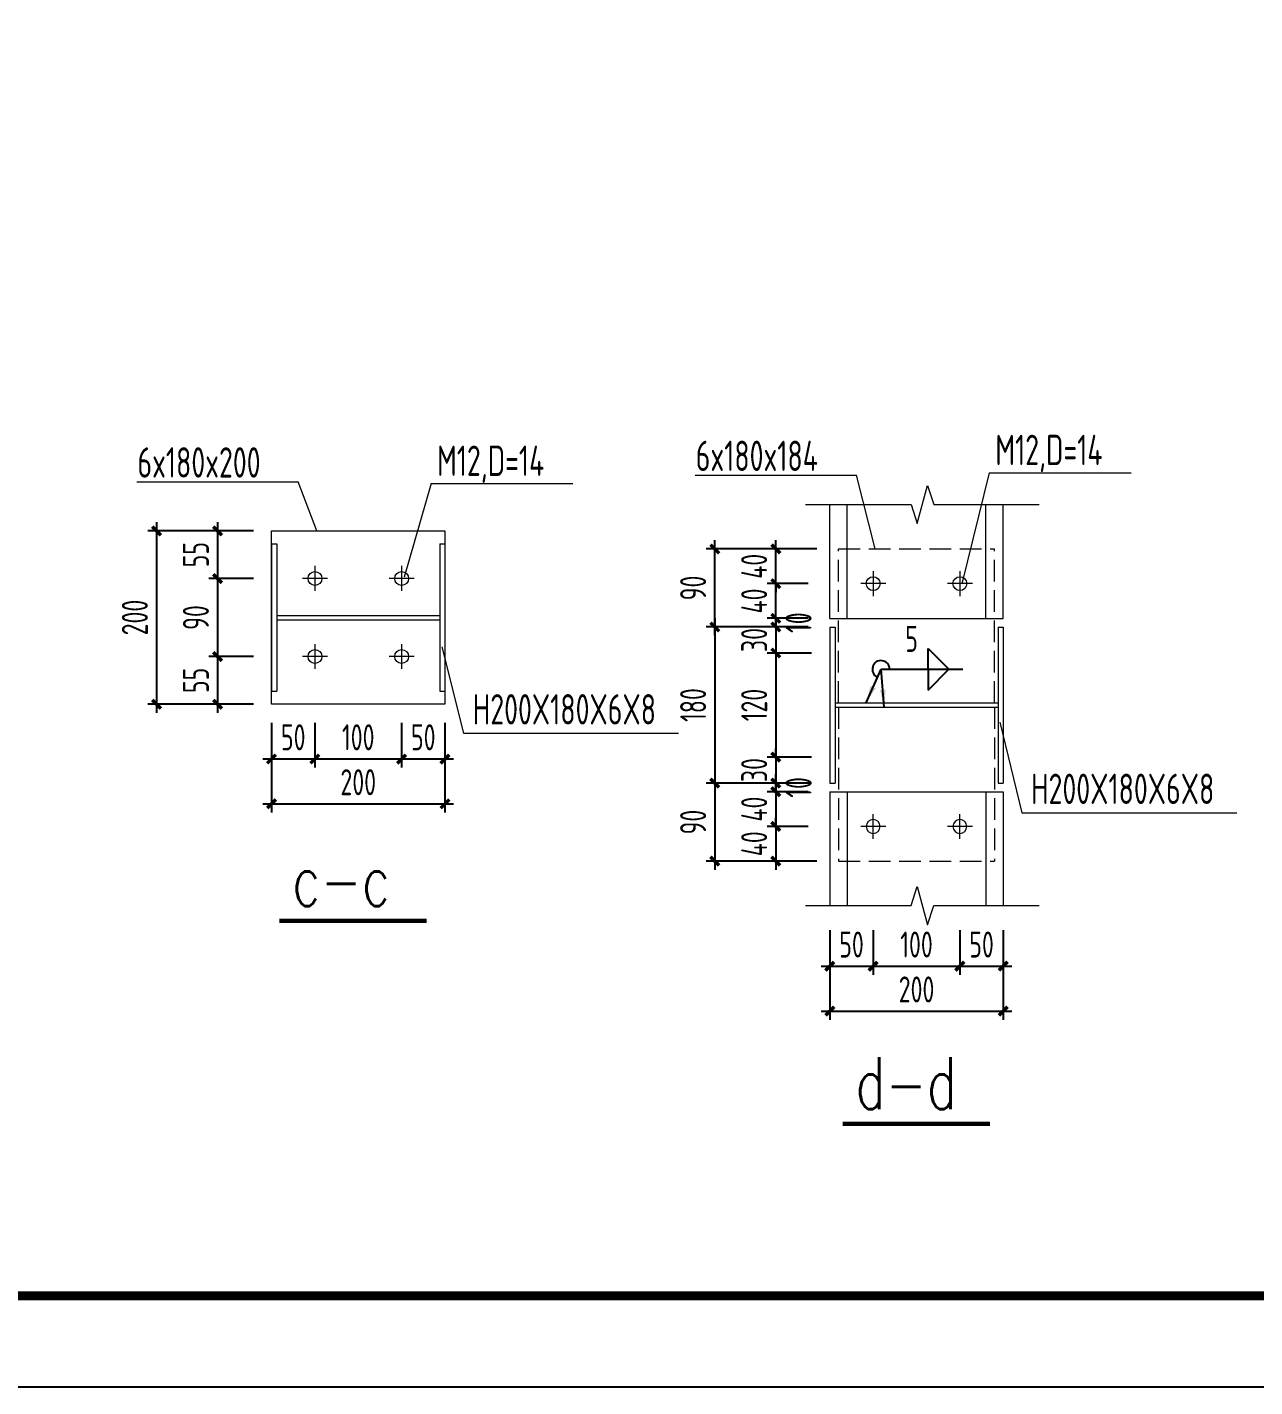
# Model space of a CAD drawing. Extents: x 19118 to 566552, y -1188739 to 92943.
# Drawn here: x 145507 to 159668, y -969996 to -954316 of the extents above; entities that cross this region are included whole.
import ezdxf

# ---------------------------------------------------------------- set-up
doc = ezdxf.new("R2010")
doc.units = 0
doc.header["$LTSCALE"] = 1000
doc.header["$MEASUREMENT"] = 0
doc.linetypes.add('DASH', pattern=[0.35, 0.25, -0.1])
doc.layers.get('0').update_dxf_attribs({"linetype": 'CONTINUOUS'})
doc.layers.get('Defpoints').update_dxf_attribs({"linetype": 'CONTINUOUS'})
for name, color, linetype in [('BEAM_CON', 4, 'CONTINUOUS'), ('DIM', 3, 'CONTINUOUS'), ('NUM', 7, 'CONTINUOUS'), ('PUB_TITLE', 4, 'CONTINUOUS'), ('TEXT', 7, 'CONTINUOUS'), ('THIN', 7, 'CONTINUOUS'), ('WELD', 7, 'CONTINUOUS')]:
    doc.layers.add(name, color=color, linetype=linetype)
doc.styles.get("Standard").update_dxf_attribs({"font": 'atssdeng.shx', "bigfont": 'atssdchn.shx'})
doc.styles.add('TSSD_Dimension', font='Tssdeng.shx', dxfattribs={"width": 0.7, "bigfont": 'hztxt.shx'})
doc.styles.add('TSSD_Label', font='tssdeng.shx', dxfattribs={"width": 0.6, "bigfont": 'hztxt.shx'})
doc.styles.add('TSSD_NORM', font='Tssdeng.shx', dxfattribs={"width": 0.65, "bigfont": 'hztxt.shx'})
doc.styles.add('正文', font='romans.shx', dxfattribs={"width": 0.71, "bigfont": 'hztxt.shx'})
doc.dimstyles.new('TSSD_10_100', dxfattribs={"dimtxt": 300, "dimasz": 100, "dimexe": 100, "dimexo": 250, "dimgap": 100, "dimtad": 1, "dimdec": 0, "dimlfac": 0.1, "dimzin": 0, "dimdsep": 46, "dimtxsty": 'TSSD_Dimension', "dimblk": 'ARCHTICK', "dimcen": 0, "dimdle": 100, "dimclrt": 7, "dimadec": 0, "dimazin": 0, "dimtfac": 1, "dimtdec": 0, "dimtix": 1, "dimtmove": 2, "dimatfit": 3, "dimldrblk": 'ARCHTICK', "dimfxl": 1, "dimtolj": 1, "dimtzin": 0, "dimarcsym": 0})
doc.dimstyles.new('TSSD_LEADER_STYLE_200.0', dxfattribs={"dimtxt": 0.18, "dimasz": 200, "dimexe": 0.18, "dimexo": 0.0625, "dimgap": 0.09, "dimtad": 0, "dimtih": 1, "dimtoh": 1, "dimdec": 4, "dimzin": 0, "dimdsep": 46, "dimtxsty": 'Standard', "dimcen": 0.09, "dimadec": 0, "dimazin": 0, "dimtfac": 1, "dimtdec": 4, "dimtofl": 0, "dimtmove": 0, "dimatfit": 3, "dimfxl": 1, "dimtolj": 1, "dimtzin": 0, "dimarcsym": 0})

# ---------------------------------------------------------------- blocks, each defined once
blk = doc.blocks.new('A$C7F823345')
at = {"layer": 'BEAM_CON', "lineweight": 5}
for p, q in [((4, 169), (4, -119)), ((148, 25), (-140, 25))]:
    blk.add_line(p, q, dxfattribs=at)
blk.add_circle((4, 25), 80, dxfattribs=at)
blk = doc.blocks.new('_ArchTick')
at = {"color": 0, "linetype": 'ByBlock', "const_width": 0.4}
blk.add_lwpolyline([(-0.5, -0.5), (0.5, 0.5)], dxfattribs=at)
blk = doc.blocks.new('*D262')
at = {"layer": 'Defpoints', "color": 0}
for p in [(148366, -960124), (147703, -960674), (148366, -960674)]:
    blk.add_point(p, dxfattribs=at)
at = {"layer": 'DIM', "color": 0, "lineweight": -2}
for p, q in [((147703, -960024), (147703, -960774)), ((148116, -960124), (147603, -960124)), ((148116, -960674), (147603, -960674))]:
    blk.add_line(p, q, dxfattribs=at)
at = {"layer": 'DIM', "color": 0, "lineweight": -2, "xscale": 100, "yscale": 100, "zscale": 100}
for p, rotation in [((147703, -960124), 90), ((147703, -960674), 270)]:
    blk.add_blockref('_ArchTick', p, dxfattribs=dict(at, rotation=rotation))
at = {"layer": 'DIM', "color": 7, "lineweight": 5, "insert": (147453, -960399), "char_height": 300, "attachment_point": 5, "rotation": 90, "style": 'TSSD_Dimension'}
blk.add_mtext('\\A1;55', dxfattribs=at)
blk = doc.blocks.new('*D263')
at = {"layer": 'Defpoints', "color": 0}
for p in [(148366, -960674), (147703, -961574), (148366, -961574)]:
    blk.add_point(p, dxfattribs=at)
at = {"layer": 'DIM', "color": 0, "lineweight": -2}
for p, q in [((148116, -960674), (147603, -960674)), ((147703, -960574), (147703, -961674)), ((148116, -961574), (147603, -961574))]:
    blk.add_line(p, q, dxfattribs=at)
at = {"layer": 'DIM', "color": 0, "lineweight": -2, "xscale": 100, "yscale": 100, "zscale": 100}
for p, rotation in [((147703, -960674), 90), ((147703, -961574), 270)]:
    blk.add_blockref('_ArchTick', p, dxfattribs=dict(at, rotation=rotation))
at = {"layer": 'DIM', "color": 7, "lineweight": 5, "insert": (147453, -961124), "char_height": 300, "attachment_point": 5, "rotation": 90, "style": 'TSSD_Dimension'}
blk.add_mtext('\\A1;90', dxfattribs=at)
blk = doc.blocks.new('*D264')
at = {"layer": 'Defpoints', "color": 0}
for p in [(148366, -961574), (147703, -962124), (148366, -962124)]:
    blk.add_point(p, dxfattribs=at)
at = {"layer": 'DIM', "color": 0, "lineweight": -2}
for p, q in [((147703, -961474), (147703, -962224)), ((148116, -961574), (147603, -961574)), ((148116, -962124), (147603, -962124))]:
    blk.add_line(p, q, dxfattribs=at)
at = {"layer": 'DIM', "color": 0, "lineweight": -2, "xscale": 100, "yscale": 100, "zscale": 100}
for p, rotation in [((147703, -961574), 90), ((147703, -962124), 270)]:
    blk.add_blockref('_ArchTick', p, dxfattribs=dict(at, rotation=rotation))
at = {"layer": 'DIM', "color": 7, "lineweight": 5, "insert": (147453, -961849), "char_height": 300, "attachment_point": 5, "rotation": 90, "style": 'TSSD_Dimension'}
blk.add_mtext('\\A1;55', dxfattribs=at)
blk = doc.blocks.new('*D265')
at = {"layer": 'Defpoints', "color": 0}
for p in [(148326, -960124), (146999, -962124), (148326, -962124)]:
    blk.add_point(p, dxfattribs=at)
at = {"layer": 'DIM', "color": 0, "lineweight": -2}
for p, q in [((146999, -960024), (146999, -962224)), ((148076, -960124), (146899, -960124)), ((148076, -962124), (146899, -962124))]:
    blk.add_line(p, q, dxfattribs=at)
at = {"layer": 'DIM', "color": 0, "lineweight": -2, "xscale": 100, "yscale": 100, "zscale": 100}
for p, rotation in [((146999, -960124), 90), ((146999, -962124), 270)]:
    blk.add_blockref('_ArchTick', p, dxfattribs=dict(at, rotation=rotation))
at = {"layer": 'DIM', "color": 7, "lineweight": 5, "insert": (146749, -961124), "char_height": 300, "attachment_point": 5, "rotation": 90, "style": 'TSSD_Dimension'}
blk.add_mtext('\\A1;200', dxfattribs=at)
blk = doc.blocks.new('*D266')
at = {"layer": 'Defpoints', "color": 0}
for p in [(148326, -962090), (148826, -962090), (148826, -962755)]:
    blk.add_point(p, dxfattribs=at)
at = {"layer": 'DIM', "color": 0, "lineweight": -2}
for p, q in [((148326, -962340), (148326, -962855)), ((148826, -962340), (148826, -962855)), ((148226, -962755), (148926, -962755))]:
    blk.add_line(p, q, dxfattribs=at)
at = {"layer": 'DIM', "color": 0, "lineweight": -2, "xscale": 100, "yscale": 100, "zscale": 100, "rotation": 180}
blk.add_blockref('_ArchTick', (148326, -962755), dxfattribs=at)
at = {"layer": 'DIM', "color": 0, "lineweight": -2, "xscale": 100, "yscale": 100, "zscale": 100}
blk.add_blockref('_ArchTick', (148826, -962755), dxfattribs=at)
at = {"layer": 'DIM', "color": 7, "lineweight": 5, "insert": (148576, -962505), "char_height": 300, "attachment_point": 5, "style": 'TSSD_Dimension'}
blk.add_mtext('\\A1;50', dxfattribs=at)
blk = doc.blocks.new('*D267')
at = {"layer": 'Defpoints', "color": 0}
for p in [(148826, -962090), (149826, -962090), (149826, -962755)]:
    blk.add_point(p, dxfattribs=at)
at = {"layer": 'DIM', "color": 0, "lineweight": -2}
for p, q in [((148826, -962340), (148826, -962855)), ((149826, -962340), (149826, -962855)), ((148726, -962755), (149926, -962755))]:
    blk.add_line(p, q, dxfattribs=at)
at = {"layer": 'DIM', "color": 0, "lineweight": -2, "xscale": 100, "yscale": 100, "zscale": 100, "rotation": 180}
blk.add_blockref('_ArchTick', (148826, -962755), dxfattribs=at)
at = {"layer": 'DIM', "color": 0, "lineweight": -2, "xscale": 100, "yscale": 100, "zscale": 100}
blk.add_blockref('_ArchTick', (149826, -962755), dxfattribs=at)
at = {"layer": 'DIM', "color": 7, "lineweight": 5, "insert": (149326, -962505), "char_height": 300, "attachment_point": 5, "style": 'TSSD_Dimension'}
blk.add_mtext('\\A1;100', dxfattribs=at)
blk = doc.blocks.new('*D268')
at = {"layer": 'Defpoints', "color": 0}
for p in [(149826, -962090), (150326, -962090), (150326, -962755)]:
    blk.add_point(p, dxfattribs=at)
at = {"layer": 'DIM', "color": 0, "lineweight": -2}
for p, q in [((149826, -962340), (149826, -962855)), ((150326, -962340), (150326, -962855)), ((149726, -962755), (150426, -962755))]:
    blk.add_line(p, q, dxfattribs=at)
at = {"layer": 'DIM', "color": 0, "lineweight": -2, "xscale": 100, "yscale": 100, "zscale": 100, "rotation": 180}
blk.add_blockref('_ArchTick', (149826, -962755), dxfattribs=at)
at = {"layer": 'DIM', "color": 0, "lineweight": -2, "xscale": 100, "yscale": 100, "zscale": 100}
blk.add_blockref('_ArchTick', (150326, -962755), dxfattribs=at)
at = {"layer": 'DIM', "color": 7, "lineweight": 5, "insert": (150076, -962505), "char_height": 300, "attachment_point": 5, "style": 'TSSD_Dimension'}
blk.add_mtext('\\A1;50', dxfattribs=at)
blk = doc.blocks.new('*D269')
at = {"layer": 'Defpoints', "color": 0}
for p in [(148326, -962124), (150326, -962124), (150326, -963273)]:
    blk.add_point(p, dxfattribs=at)
at = {"layer": 'DIM', "color": 0, "lineweight": -2}
for p, q in [((148326, -962374), (148326, -963373)), ((150326, -962374), (150326, -963373)), ((148226, -963273), (150426, -963273))]:
    blk.add_line(p, q, dxfattribs=at)
at = {"layer": 'DIM', "color": 0, "lineweight": -2, "xscale": 100, "yscale": 100, "zscale": 100, "rotation": 180}
blk.add_blockref('_ArchTick', (148326, -963273), dxfattribs=at)
at = {"layer": 'DIM', "color": 0, "lineweight": -2, "xscale": 100, "yscale": 100, "zscale": 100}
blk.add_blockref('_ArchTick', (150326, -963273), dxfattribs=at)
at = {"layer": 'DIM', "color": 7, "lineweight": 5, "insert": (149326, -963023), "char_height": 300, "attachment_point": 5, "style": 'TSSD_Dimension'}
blk.add_mtext('\\A1;200', dxfattribs=at)
blk = doc.blocks.new('*D270')
at = {"layer": 'Defpoints', "color": 0}
for p in [(154766, -961233), (154143, -961533), (154806, -961533)]:
    blk.add_point(p, dxfattribs=at)
at = {"layer": 'DIM', "color": 0, "lineweight": -2}
for p, q in [((154143, -961233), (154143, -961133)), ((154516, -961233), (154043, -961233)), ((154143, -961233), (154143, -961533)), ((154556, -961533), (154043, -961533)), ((154143, -961533), (154143, -961633))]:
    blk.add_line(p, q, dxfattribs=at)
at = {"layer": 'DIM', "color": 0, "lineweight": -2, "xscale": 100, "yscale": 100, "zscale": 100}
for p, rotation in [((154143, -961233), 270), ((154143, -961533), 90)]:
    blk.add_blockref('_ArchTick', p, dxfattribs=dict(at, rotation=rotation))
at = {"layer": 'DIM', "color": 7, "lineweight": 5, "insert": (153893, -961383), "char_height": 300, "attachment_point": 5, "rotation": 90, "style": 'TSSD_Dimension'}
blk.add_mtext('\\A1;30', dxfattribs=at)
blk = doc.blocks.new('*D271')
at = {"layer": 'Defpoints', "color": 0}
for p in [(154806, -961533), (154143, -962733), (154806, -962733)]:
    blk.add_point(p, dxfattribs=at)
at = {"layer": 'DIM', "color": 0, "lineweight": -2}
for p, q in [((154143, -961433), (154143, -962833)), ((154556, -961533), (154043, -961533)), ((154556, -962733), (154043, -962733))]:
    blk.add_line(p, q, dxfattribs=at)
at = {"layer": 'DIM', "color": 0, "lineweight": -2, "xscale": 100, "yscale": 100, "zscale": 100}
for p, rotation in [((154143, -961533), 90), ((154143, -962733), 270)]:
    blk.add_blockref('_ArchTick', p, dxfattribs=dict(at, rotation=rotation))
at = {"layer": 'DIM', "color": 7, "lineweight": 5, "insert": (153893, -962133), "char_height": 300, "attachment_point": 5, "rotation": 90, "style": 'TSSD_Dimension'}
blk.add_mtext('\\A1;120', dxfattribs=at)
blk = doc.blocks.new('*D272')
at = {"layer": 'Defpoints', "color": 0}
for p in [(154806, -962733), (154143, -963033), (154806, -963033)]:
    blk.add_point(p, dxfattribs=at)
at = {"layer": 'DIM', "color": 0, "lineweight": -2}
for p, q in [((154556, -962733), (154043, -962733)), ((154143, -962733), (154143, -962633)), ((154143, -962733), (154143, -963033)), ((154556, -963033), (154043, -963033)), ((154143, -963033), (154143, -963133))]:
    blk.add_line(p, q, dxfattribs=at)
at = {"layer": 'DIM', "color": 0, "lineweight": -2, "xscale": 100, "yscale": 100, "zscale": 100}
for p, rotation in [((154143, -962733), 270), ((154143, -963033), 90)]:
    blk.add_blockref('_ArchTick', p, dxfattribs=dict(at, rotation=rotation))
at = {"layer": 'DIM', "color": 7, "lineweight": 5, "insert": (153893, -962883), "char_height": 300, "attachment_point": 5, "rotation": 90, "style": 'TSSD_Dimension'}
blk.add_mtext('\\A1;30', dxfattribs=at)
blk = doc.blocks.new('*D273')
at = {"layer": 'Defpoints', "color": 0}
for p in [(154766, -961233), (153439, -963033), (154766, -963033)]:
    blk.add_point(p, dxfattribs=at)
at = {"layer": 'DIM', "color": 0, "lineweight": -2}
for p, q in [((153439, -961133), (153439, -963133)), ((154516, -961233), (153339, -961233)), ((154516, -963033), (153339, -963033))]:
    blk.add_line(p, q, dxfattribs=at)
at = {"layer": 'DIM', "color": 0, "lineweight": -2, "xscale": 100, "yscale": 100, "zscale": 100}
for p, rotation in [((153439, -961233), 90), ((153439, -963033), 270)]:
    blk.add_blockref('_ArchTick', p, dxfattribs=dict(at, rotation=rotation))
at = {"layer": 'DIM', "color": 7, "lineweight": 5, "insert": (153189, -962133), "char_height": 300, "attachment_point": 5, "rotation": 90, "style": 'TSSD_Dimension'}
blk.add_mtext('\\A1;180', dxfattribs=at)
blk = doc.blocks.new('*D274')
at = {"layer": 'Defpoints', "color": 0}
for p in [(154766, -964480), (155266, -964480), (155266, -965145)]:
    blk.add_point(p, dxfattribs=at)
at = {"layer": 'DIM', "color": 0, "lineweight": -2}
for p, q in [((154766, -964730), (154766, -965245)), ((155266, -964730), (155266, -965245)), ((154666, -965145), (155366, -965145))]:
    blk.add_line(p, q, dxfattribs=at)
at = {"layer": 'DIM', "color": 0, "lineweight": -2, "xscale": 100, "yscale": 100, "zscale": 100, "rotation": 180}
blk.add_blockref('_ArchTick', (154766, -965145), dxfattribs=at)
at = {"layer": 'DIM', "color": 0, "lineweight": -2, "xscale": 100, "yscale": 100, "zscale": 100}
blk.add_blockref('_ArchTick', (155266, -965145), dxfattribs=at)
at = {"layer": 'DIM', "color": 7, "lineweight": 5, "insert": (155016, -964895), "char_height": 300, "attachment_point": 5, "style": 'TSSD_Dimension'}
blk.add_mtext('\\A1;50', dxfattribs=at)
blk = doc.blocks.new('*D275')
at = {"layer": 'Defpoints', "color": 0}
for p in [(155266, -964480), (156266, -964480), (156266, -965145)]:
    blk.add_point(p, dxfattribs=at)
at = {"layer": 'DIM', "color": 0, "lineweight": -2}
for p, q in [((155266, -964730), (155266, -965245)), ((156266, -964730), (156266, -965245)), ((155166, -965145), (156366, -965145))]:
    blk.add_line(p, q, dxfattribs=at)
at = {"layer": 'DIM', "color": 0, "lineweight": -2, "xscale": 100, "yscale": 100, "zscale": 100, "rotation": 180}
blk.add_blockref('_ArchTick', (155266, -965145), dxfattribs=at)
at = {"layer": 'DIM', "color": 0, "lineweight": -2, "xscale": 100, "yscale": 100, "zscale": 100}
blk.add_blockref('_ArchTick', (156266, -965145), dxfattribs=at)
at = {"layer": 'DIM', "color": 7, "lineweight": 5, "insert": (155766, -964895), "char_height": 300, "attachment_point": 5, "style": 'TSSD_Dimension'}
blk.add_mtext('\\A1;100', dxfattribs=at)
blk = doc.blocks.new('*D276')
at = {"layer": 'Defpoints', "color": 0}
for p in [(156266, -964480), (156766, -964480), (156766, -965145)]:
    blk.add_point(p, dxfattribs=at)
at = {"layer": 'DIM', "color": 0, "lineweight": -2}
for p, q in [((156266, -964730), (156266, -965245)), ((156766, -964730), (156766, -965245)), ((156166, -965145), (156866, -965145))]:
    blk.add_line(p, q, dxfattribs=at)
at = {"layer": 'DIM', "color": 0, "lineweight": -2, "xscale": 100, "yscale": 100, "zscale": 100, "rotation": 180}
blk.add_blockref('_ArchTick', (156266, -965145), dxfattribs=at)
at = {"layer": 'DIM', "color": 0, "lineweight": -2, "xscale": 100, "yscale": 100, "zscale": 100}
blk.add_blockref('_ArchTick', (156766, -965145), dxfattribs=at)
at = {"layer": 'DIM', "color": 7, "lineweight": 5, "insert": (156516, -964895), "char_height": 300, "attachment_point": 5, "style": 'TSSD_Dimension'}
blk.add_mtext('\\A1;50', dxfattribs=at)
blk = doc.blocks.new('*D277')
at = {"layer": 'Defpoints', "color": 0}
for p in [(154766, -964514), (156766, -964514), (156766, -965663)]:
    blk.add_point(p, dxfattribs=at)
at = {"layer": 'DIM', "color": 0, "lineweight": -2}
for p, q in [((154766, -964764), (154766, -965763)), ((156766, -964764), (156766, -965763)), ((154666, -965663), (156866, -965663))]:
    blk.add_line(p, q, dxfattribs=at)
at = {"layer": 'DIM', "color": 0, "lineweight": -2, "xscale": 100, "yscale": 100, "zscale": 100, "rotation": 180}
blk.add_blockref('_ArchTick', (154766, -965663), dxfattribs=at)
at = {"layer": 'DIM', "color": 0, "lineweight": -2, "xscale": 100, "yscale": 100, "zscale": 100}
blk.add_blockref('_ArchTick', (156766, -965663), dxfattribs=at)
at = {"layer": 'DIM', "color": 7, "lineweight": 5, "insert": (155766, -965413), "char_height": 300, "attachment_point": 5, "style": 'TSSD_Dimension'}
blk.add_mtext('\\A1;200', dxfattribs=at)
blk = doc.blocks.new('*D278')
at = {"layer": 'Defpoints', "color": 0}
for p in [(154143, -961133), (154766, -961133), (154766, -961233)]:
    blk.add_point(p, dxfattribs=at)
at = {"layer": 'DIM', "color": 0, "lineweight": -2}
for p, q in [((154516, -961133), (154043, -961133)), ((154143, -961133), (154143, -961033)), ((154143, -961233), (154143, -961133)), ((154516, -961233), (154043, -961233)), ((154143, -961233), (154143, -961333))]:
    blk.add_line(p, q, dxfattribs=at)
at = {"layer": 'DIM', "color": 0, "lineweight": -2, "xscale": 100, "yscale": 100, "zscale": 100}
for p, rotation in [((154143, -961133), 270), ((154143, -961233), 90)]:
    blk.add_blockref('_ArchTick', p, dxfattribs=dict(at, rotation=rotation))
at = {"layer": 'DIM', "color": 7, "lineweight": 5, "insert": (154405, -961183), "char_height": 300, "attachment_point": 5, "rotation": 90, "style": 'TSSD_Dimension'}
blk.add_mtext('\\A1;10', dxfattribs=at)
blk = doc.blocks.new('*D279')
at = {"layer": 'Defpoints', "color": 0}
for p in [(154143, -960733), (154766, -960733), (154766, -961133)]:
    blk.add_point(p, dxfattribs=at)
at = {"layer": 'DIM', "color": 0, "lineweight": -2}
for p, q in [((154143, -960733), (154143, -960633)), ((154516, -960733), (154043, -960733)), ((154143, -961133), (154143, -960733)), ((154516, -961133), (154043, -961133)), ((154143, -961133), (154143, -961233))]:
    blk.add_line(p, q, dxfattribs=at)
at = {"layer": 'DIM', "color": 0, "lineweight": -2, "xscale": 100, "yscale": 100, "zscale": 100}
for p, rotation in [((154143, -960733), 270), ((154143, -961133), 90)]:
    blk.add_blockref('_ArchTick', p, dxfattribs=dict(at, rotation=rotation))
at = {"layer": 'DIM', "color": 7, "lineweight": 5, "insert": (153893, -960933), "char_height": 300, "attachment_point": 5, "rotation": 90, "style": 'TSSD_Dimension'}
blk.add_mtext('\\A1;40', dxfattribs=at)
blk = doc.blocks.new('*D280')
at = {"layer": 'Defpoints', "color": 0}
for p in [(154143, -960333), (154766, -960333), (154766, -960733)]:
    blk.add_point(p, dxfattribs=at)
at = {"layer": 'DIM', "color": 0, "lineweight": -2}
for p, q in [((154516, -960333), (154043, -960333)), ((154143, -960333), (154143, -960233)), ((154143, -960733), (154143, -960333)), ((154516, -960733), (154043, -960733)), ((154143, -960733), (154143, -960833))]:
    blk.add_line(p, q, dxfattribs=at)
at = {"layer": 'DIM', "color": 0, "lineweight": -2, "xscale": 100, "yscale": 100, "zscale": 100}
for p, rotation in [((154143, -960333), 270), ((154143, -960733), 90)]:
    blk.add_blockref('_ArchTick', p, dxfattribs=dict(at, rotation=rotation))
at = {"layer": 'DIM', "color": 7, "lineweight": 5, "insert": (153893, -960533), "char_height": 300, "attachment_point": 5, "rotation": 90, "style": 'TSSD_Dimension'}
blk.add_mtext('\\A1;40', dxfattribs=at)
blk = doc.blocks.new('*D281')
at = {"layer": 'Defpoints', "color": 0}
for p in [(153439, -960333), (154866, -960333), (154766, -961233)]:
    blk.add_point(p, dxfattribs=at)
at = {"layer": 'DIM', "color": 0, "lineweight": -2}
for p, q in [((154616, -960333), (153339, -960333)), ((153439, -961333), (153439, -960233)), ((154516, -961233), (153339, -961233))]:
    blk.add_line(p, q, dxfattribs=at)
at = {"layer": 'DIM', "color": 0, "lineweight": -2, "xscale": 100, "yscale": 100, "zscale": 100}
for p, rotation in [((153439, -960333), 90), ((153439, -961233), 270)]:
    blk.add_blockref('_ArchTick', p, dxfattribs=dict(at, rotation=rotation))
at = {"layer": 'DIM', "color": 7, "lineweight": 5, "insert": (153189, -960783), "char_height": 300, "attachment_point": 5, "rotation": 90, "style": 'TSSD_Dimension'}
blk.add_mtext('\\A1;90', dxfattribs=at)
blk = doc.blocks.new('*D282')
at = {"layer": 'Defpoints', "color": 0}
for p in [(154766, -963033), (154143, -963133), (154766, -963133)]:
    blk.add_point(p, dxfattribs=at)
at = {"layer": 'DIM', "color": 0, "lineweight": -2}
for p, q in [((154516, -963033), (154043, -963033)), ((154143, -963033), (154143, -962933)), ((154143, -963033), (154143, -963133)), ((154516, -963133), (154043, -963133)), ((154143, -963133), (154143, -963233))]:
    blk.add_line(p, q, dxfattribs=at)
at = {"layer": 'DIM', "color": 0, "lineweight": -2, "xscale": 100, "yscale": 100, "zscale": 100}
for p, rotation in [((154143, -963033), 270), ((154143, -963133), 90)]:
    blk.add_blockref('_ArchTick', p, dxfattribs=dict(at, rotation=rotation))
at = {"layer": 'DIM', "color": 7, "lineweight": 5, "insert": (154405, -963083), "char_height": 300, "attachment_point": 5, "rotation": 90, "style": 'TSSD_Dimension'}
blk.add_mtext('\\A1;10', dxfattribs=at)
blk = doc.blocks.new('*D283')
at = {"layer": 'Defpoints', "color": 0}
for p in [(154766, -963133), (154143, -963533), (154766, -963533)]:
    blk.add_point(p, dxfattribs=at)
at = {"layer": 'DIM', "color": 0, "lineweight": -2}
for p, q in [((154143, -963133), (154143, -963033)), ((154516, -963133), (154043, -963133)), ((154143, -963133), (154143, -963533)), ((154516, -963533), (154043, -963533)), ((154143, -963533), (154143, -963633))]:
    blk.add_line(p, q, dxfattribs=at)
at = {"layer": 'DIM', "color": 0, "lineweight": -2, "xscale": 100, "yscale": 100, "zscale": 100}
for p, rotation in [((154143, -963133), 270), ((154143, -963533), 90)]:
    blk.add_blockref('_ArchTick', p, dxfattribs=dict(at, rotation=rotation))
at = {"layer": 'DIM', "color": 7, "lineweight": 5, "insert": (153893, -963333), "char_height": 300, "attachment_point": 5, "rotation": 90, "style": 'TSSD_Dimension'}
blk.add_mtext('\\A1;40', dxfattribs=at)
blk = doc.blocks.new('*D284')
at = {"layer": 'Defpoints', "color": 0}
for p in [(154766, -963533), (154143, -963933), (154766, -963933)]:
    blk.add_point(p, dxfattribs=at)
at = {"layer": 'DIM', "color": 0, "lineweight": -2}
for p, q in [((154143, -963533), (154143, -963433)), ((154516, -963533), (154043, -963533)), ((154143, -963533), (154143, -963933)), ((154516, -963933), (154043, -963933)), ((154143, -963933), (154143, -964033))]:
    blk.add_line(p, q, dxfattribs=at)
at = {"layer": 'DIM', "color": 0, "lineweight": -2, "xscale": 100, "yscale": 100, "zscale": 100}
for p, rotation in [((154143, -963533), 270), ((154143, -963933), 90)]:
    blk.add_blockref('_ArchTick', p, dxfattribs=dict(at, rotation=rotation))
at = {"layer": 'DIM', "color": 7, "lineweight": 5, "insert": (153893, -963733), "char_height": 300, "attachment_point": 5, "rotation": 90, "style": 'TSSD_Dimension'}
blk.add_mtext('\\A1;40', dxfattribs=at)
blk = doc.blocks.new('*D285')
at = {"layer": 'Defpoints', "color": 0}
for p in [(154766, -963033), (153439, -963933), (154866, -963933)]:
    blk.add_point(p, dxfattribs=at)
at = {"layer": 'DIM', "color": 0, "lineweight": -2}
for p, q in [((154516, -963033), (153339, -963033)), ((153439, -962933), (153439, -964033)), ((154616, -963933), (153339, -963933))]:
    blk.add_line(p, q, dxfattribs=at)
at = {"layer": 'DIM', "color": 0, "lineweight": -2, "xscale": 100, "yscale": 100, "zscale": 100}
for p, rotation in [((153439, -963033), 90), ((153439, -963933), 270)]:
    blk.add_blockref('_ArchTick', p, dxfattribs=dict(at, rotation=rotation))
at = {"layer": 'DIM', "color": 7, "lineweight": 5, "insert": (153189, -963483), "char_height": 300, "attachment_point": 5, "rotation": 90, "style": 'TSSD_Dimension'}
blk.add_mtext('\\A1;90', dxfattribs=at)
blk = doc.blocks.new('_WELD004')
at = {"color": 0, "linetype": 'ByBlock'}
for p, q in [((0, 1), (1, 0)), ((0, 0), (0, 1))]:
    blk.add_line(p, q, dxfattribs=at)

msp = doc.modelspace()

# ---------------------------------------------------------------- linework, layer by layer
at = {"layer": 'BEAM_CON', "lineweight": 5}
for p, q in [((154766.16, -961133.4, 48), (154766.16, -959820.13, 48)), ((154966.16, -961133.4, 48), (154966.16, -959820.13, 48)), ((156566.16, -961133.4, 48), (156566.16, -959820.13, 48)), ((156766.16, -961133.4, 48), (156766.16, -959820.13, 48)), ((148326.08, -960273.84, 48), (148326.08, -961973.84, 48)), ((148326.08, -960273.84, 48), (148386.08, -960273.84, 48)), ((148386.08, -960273.84, 48), (148386.08, -961973.84, 48)), ((150266.08, -960273.84, 48), (150266.08, -961973.84, 48)), ((150266.08, -960273.84, 48), (150326.08, -960273.84, 48)), ((150326.08, -960273.84, 48), (150326.08, -961973.84, 48)), ((148386.08, -961098.84, 48), (150266.08, -961098.84, 48)), ((148386.08, -961148.84, 48), (150266.08, -961148.84, 48)), ((154766.16, -961133.4, 48), (156766.16, -961133.4, 48)), ((154766.16, -961233.4, 48), (154766.16, -963033.4, 48)), ((154766.16, -961233.4, 48), (154826.16, -961233.4, 48)), ((154826.16, -961233.4, 48), (154826.16, -963033.4, 48)), ((156706.16, -961233.4, 48), (156706.16, -963033.4, 48)), ((156706.16, -961233.4, 48), (156766.16, -961233.4, 48)), ((156766.16, -961233.4, 48), (156766.16, -963033.4, 48)), ((148326.08, -961973.84, 48), (148386.08, -961973.84, 48)), ((150266.08, -961973.84, 48), (150326.08, -961973.84, 48)), ((154826.16, -962108.4, 48), (156706.16, -962108.4, 48)), ((154826.16, -962158.4, 48), (156706.16, -962158.4, 48)), ((154766.16, -963033.4, 48), (154826.16, -963033.4, 48)), ((156706.16, -963033.4, 48), (156766.16, -963033.4, 48)), ((154766.16, -963133.4, 48), (154766.16, -964446.68, 48)), ((154766.16, -963133.4, 48), (156766.16, -963133.4, 48)), ((154966.16, -963133.4, 48), (154966.16, -964446.68, 48)), ((156566.16, -963133.4, 48), (156566.16, -964446.68, 48)), ((156766.16, -963133.4, 48), (156766.16, -964446.68, 48))]:
    msp.add_line(p, q, dxfattribs=at)
at = {"layer": 'BEAM_CON', "linetype": 'DASH', "lineweight": 5}
for p, q in [((154866.16, -960333.4, 48), (156666.16, -960333.4, 48)), ((154866.16, -962108.4, 48), (154866.16, -960333.4, 48)), ((156666.16, -962108.4, 48), (156666.16, -960333.4, 48)), ((154866.16, -962158.4, 48), (154866.16, -963933.4, 48)), ((156666.16, -962158.4, 48), (156666.16, -963933.4, 48)), ((154866.16, -963933.4, 48), (156666.16, -963933.4, 48))]:
    msp.add_line(p, q, dxfattribs=at)
at = {"layer": 'BEAM_CON', "lineweight": 5, "elevation": 48}
msp.add_lwpolyline([(148326.08, -960123.84), (150326.08, -960123.84), (150326.08, -962123.84), (148326.08, -962123.84)], close=True, dxfattribs=at)
at = {"layer": 'NUM', "const_width": 50}
for points in [[(148413.9, -964620.77), (150114.27, -964620.77)], [(154913.29, -966963.19), (156613.65, -966963.19)]]:
    msp.add_lwpolyline(points, dxfattribs=at)
at = {"layer": 'PUB_TITLE'}
msp.add_lwpolyline([(77811.65, -969995.52), (210216.65, -969995.52), (210216.65, -907625.52), (77811.65, -907625.52)], close=True, dxfattribs=at)
at = {"layer": 'PUB_TITLE', "const_width": 105}
msp.add_lwpolyline([(80436.65, -968945.52), (209166.65, -968945.52), (209166.65, -908675.52), (80436.65, -908675.52)], close=True, dxfattribs=at)
at = {"layer": 'TEXT', "lineweight": 5}
for p, q in [((146771.76, -959557.11, 48), (148633.18, -959557.11, 48)), ((148848.1, -960123.84, 48), (148633.18, -959557.11, 48)), ((150165.2, -959579.66), (149853.96, -960658.95)), ((150165.2, -959579.66), (151800.08, -959579.66)), ((153211.84, -959481.24, 48), (155073.26, -959481.24, 48)), ((155288.18, -960332.28, 48), (155073.26, -959481.24, 48)), ((156605.28, -959454.92), (156294.05, -960718.52)), ((156605.28, -959454.92), (158240.16, -959454.92)), ((150288.59, -961463.66), (150539.9, -962457.76)), ((156728.68, -962330.87), (156979.98, -963374.97)), ((150539.9, -962457.76), (153020.94, -962457.76)), ((156979.98, -963374.97), (159461.02, -963374.97))]:
    msp.add_line(p, q, dxfattribs=at)
at = {"layer": 'THIN', "lineweight": 5, "elevation": 48}
for points in [[(154486.16, -959820.13), (155703.72, -959820.13), (155773.72, -960040.13), (155893.72, -959600.13), (155963.72, -959820.13), (157181.29, -959820.13)], [(154486.16, -964446.68), (155703.72, -964446.68), (155773.72, -964226.68), (155893.72, -964666.68), (155963.72, -964446.68), (157181.29, -964446.68)]]:
    msp.add_lwpolyline(points, dxfattribs=at)
at = {"layer": 'WELD'}
msp.add_line((155356.3, -961720.4, 48), (156299.28, -961720.4, 48), dxfattribs=at)
msp.add_arc((155356.3, -961720.4, 48), 100, 0, 245.965942, dxfattribs=at)

# ---------------------------------------------------------------- block references
at = {"layer": 'BEAM_CON', "lineweight": 5}
for p in [(148822.39, -960698.34, 48), (149822.39, -960698.34, 48), (155262.47, -960757.9, 48), (156262.47, -960757.9, 48), (148822.39, -961598.34, 48), (149822.39, -961598.34, 48)]:
    msp.add_blockref('A$C7F823345', p, dxfattribs=at)
at = {"layer": 'BEAM_CON', "lineweight": 5, "xscale": -1, "rotation": 180}
for p in [(155262.47, -963508.9, 48), (156262.47, -963508.9, 48)]:
    msp.add_blockref('A$C7F823345', p, dxfattribs=at)
at = {"layer": 'WELD', "xscale": 240, "yscale": 240, "zscale": 240}
msp.add_blockref('_WELD004', (155899.28, -961720.4, 48), dxfattribs=at)
at = {"layer": 'WELD', "xscale": -240, "yscale": 240, "zscale": 240.0000000000001, "rotation": 180}
msp.add_blockref('_WELD004', (155899.28, -961720.4, 48), dxfattribs=at)

# ---------------------------------------------------------------- texts
at = {"layer": 'TEXT', "lineweight": 5}
for s, height, style, width, p in [('6x180x184', 350, 'TSSD_NORM', 0.7, (153219, -959434.26, 48)), ('M12,D=14', 350, 'TSSD_NORM', 0.7, (156674.77, -959366.15)), ('6x180x200', 350, 'TSSD_NORM', 0.7, (146778.92, -959510.13, 48)), ('M12,D=14', 350, 'TSSD_NORM', 0.7, (150234.69, -959490.89)), ('H200X180X6X8', 350, 'TSSD_NORM', 0.7, (150646.88, -962357.21)), ('H200X180X6X8', 350, 'TSSD_NORM', 0.7, (157086.96, -963274.42)), ('c-c', 600.008, '正文', 0.71, (148563.37, -964451.09)), ('d-d', 600.008, '正文', 0.71, (155062.76, -966793.52))]:
    msp.add_text(s, height=height, dxfattribs=dict(at, style=style, width=width)).set_placement(p)
at = {"layer": 'TEXT', "style": 'TSSD_Label', "width": 0.7}
msp.add_text('5', height=300, dxfattribs=at).set_placement((155636.2, -961520.4, 48))

# ---------------------------------------------------------------- dimensions: what is measured, and where the dimension line sits
at = {"layer": 'DIM', "lineweight": 5}
for base, p1, p2, angle, picture, middle in [((146999.05, -962123.84, 48), (148326.08, -960123.84, 48), (148326.08, -962123.84, 48), 90, '*D265', (146749.05, -961123.84, 48)), ((147702.52, -960673.84, 48), (148365.56, -960123.84, 48), (148365.56, -960673.84, 48), 90, '*D262', (147452.52, -960398.84, 48)), ((153439.13, -960333.4, 48), (154766.16, -961233.4, 48), (154866.16, -960333.4, 48), 90, '*D281', (153189.13, -960783.4, 48)), ((154142.6, -960333.4, 48), (154766.16, -960733.4, 48), (154766.16, -960333.4, 48), 90, '*D280', (153892.6, -960533.4, 48)), ((147702.52, -961573.84, 48), (148365.56, -960673.84, 48), (148365.56, -961573.84, 48), 90, '*D263', (147452.52, -961123.84, 48)), ((154142.6, -960733.4, 48), (154766.16, -961133.4, 48), (154766.16, -960733.4, 48), 90, '*D279', (153892.6, -960933.4, 48)), ((153439.13, -963033.4, 48), (154766.16, -961233.4, 48), (154766.16, -963033.4, 48), 90, '*D273', (153189.13, -962133.4, 48)), ((154142.6, -961533.4, 48), (154766.16, -961233.4, 48), (154805.64, -961533.4, 48), 90, '*D270', (153892.6, -961383.4, 48)), ((147702.52, -962123.84, 48), (148365.56, -961573.84, 48), (148365.56, -962123.84, 48), 90, '*D264', (147452.52, -961848.84, 48)), ((154142.6, -962733.4, 48), (154805.64, -961533.4, 48), (154805.64, -962733.4, 48), 90, '*D271', (153892.6, -962133.4, 48)), ((154142.6, -963033.4, 48), (154805.64, -962733.4, 48), (154805.64, -963033.4, 48), 90, '*D272', (153892.6, -962883.4, 48)), ((153439.13, -963933.4, 48), (154766.16, -963033.4, 48), (154866.16, -963933.4, 48), 270, '*D285', (153189.13, -963483.4, 48)), ((154142.6, -963533.4, 48), (154766.16, -963133.4, 48), (154766.16, -963533.4, 48), 270, '*D283', (153892.6, -963333.4, 48)), ((154142.6, -963933.4, 48), (154766.16, -963533.4, 48), (154766.16, -963933.4, 48), 270, '*D284', (153892.6, -963733.4, 48))]:
    dim = msp.add_linear_dim(base=base, p1=p1, p2=p2, angle=angle, dimstyle='TSSD_10_100', dxfattribs=at)
    dim.commit()
    dim.dimension.update_dxf_attribs({"geometry": picture, "text_midpoint": middle})
for base, p1, p2, angle, picture, middle in [((154142.6, -961133.4, 48), (154766.16, -961233.4, 48), (154766.16, -961133.4, 48), 90, '*D278', (154405.03, -961183.4, 48)), ((154142.6, -963133.4, 48), (154766.16, -963033.4, 48), (154766.16, -963133.4, 48), 270, '*D282', (154405.03, -963083.4, 48))]:
    dim = msp.add_linear_dim(base=base, p1=p1, p2=p2, angle=angle, dimstyle='TSSD_10_100', dxfattribs=at)
    dim.commit()
    dim.dimension.update_dxf_attribs({"geometry": picture, "text_midpoint": middle, "dimtype": 160})
for base, p1, p2, picture, middle in [((148826.08, -962754.89, 48), (148326.08, -962089.58, 48), (148826.08, -962089.58, 48), '*D266', (148576.08, -962504.89, 48)), ((149826.08, -962754.89, 48), (148826.08, -962089.58, 48), (149826.08, -962089.58, 48), '*D267', (149326.08, -962504.89, 48)), ((150326.08, -962754.89, 48), (149826.08, -962089.58, 48), (150326.08, -962089.58, 48), '*D268', (150076.08, -962504.89, 48)), ((150326.08, -963272.72, 48), (148326.08, -962123.84, 48), (150326.08, -962123.84, 48), '*D269', (149326.08, -963022.72, 48)), ((155266.16, -965145.02, 48), (154766.16, -964479.71, 48), (155266.16, -964479.71, 48), '*D274', (155016.16, -964895.02, 48)), ((156766.16, -965662.85, 48), (154766.16, -964513.97, 48), (156766.16, -964513.97, 48), '*D277', (155766.16, -965412.85, 48)), ((156266.16, -965145.02, 48), (155266.16, -964479.71, 48), (156266.16, -964479.71, 48), '*D275', (155766.16, -964895.02, 48)), ((156766.16, -965145.02, 48), (156266.16, -964479.71, 48), (156766.16, -964479.71, 48), '*D276', (156516.16, -964895.02, 48))]:
    dim = msp.add_linear_dim(base=base, p1=p1, p2=p2, dimstyle='TSSD_10_100', dxfattribs=at)
    dim.commit()
    dim.dimension.update_dxf_attribs({"geometry": picture, "text_midpoint": middle})

# ---------------------------------------------------------------- leaders
at = {"layer": 'WELD'}
for points in [[(155183.27, -962108.4, 48), (155356.3, -961720.4, 48)], [(155393.48, -962158.4, 48), (155356.3, -961720.4, 48)]]:
    msp.add_leader(points, dimstyle='TSSD_LEADER_STYLE_200.0', dxfattribs=at)

doc.saveas('drawing.dxf')
